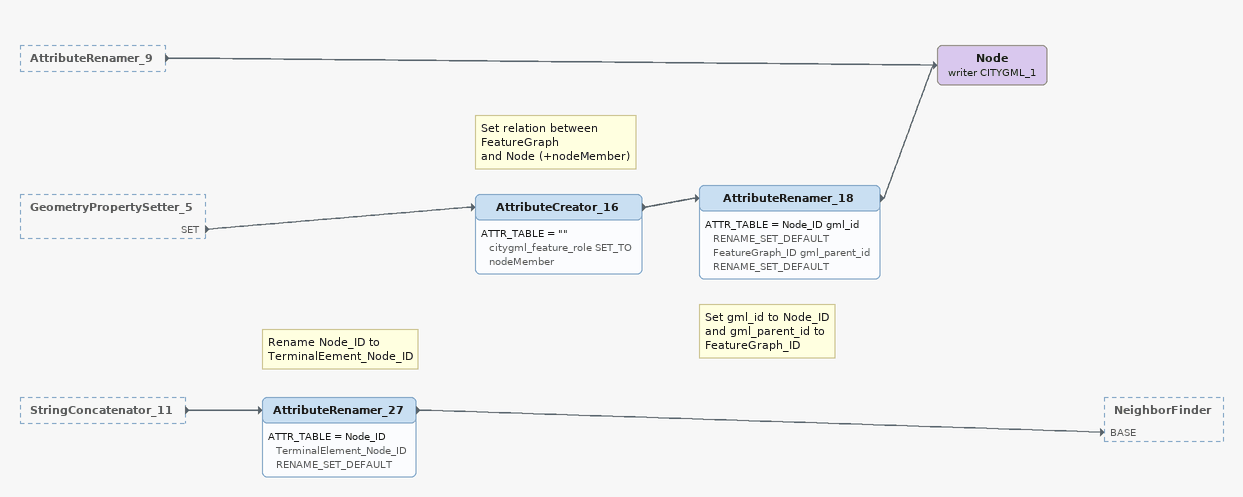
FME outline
AttributeRenamer_9 [outside]
    -> Node (writer CITYGML_1)
GeometryPropertySetter_5 [outside]
    SET -> AttributeCreator_16
StringConcatenator_11 [outside]
    -> AttributeRenamer_27
Note: Set relation between FeatureGraph / and Node (+nodeMember)
AttributeCreator_16
    ATTR_TABLE = "" citygml_feature_role SET_TO nodeMember
    -> AttributeRenamer_18
Note: Set gml_id to Node_ID / and gml_parent_id to FeatureGraph_ID
AttributeRenamer_18
    ATTR_TABLE = Node_ID gml_id RENAME_SET_DEFAULT  FeatureGraph_ID gml_parent_id RENAME_SET_DEFAULT
    -> Node (writer CITYGML_1)
Node (writer CITYGML_1)
Note: Rename Node_ID to TerminalEement_Node_ID
AttributeRenamer_27
    ATTR_TABLE = Node_ID TerminalElement_Node_ID RENAME_SET_DEFAULT
    -> NeighborFinder [BASE]
